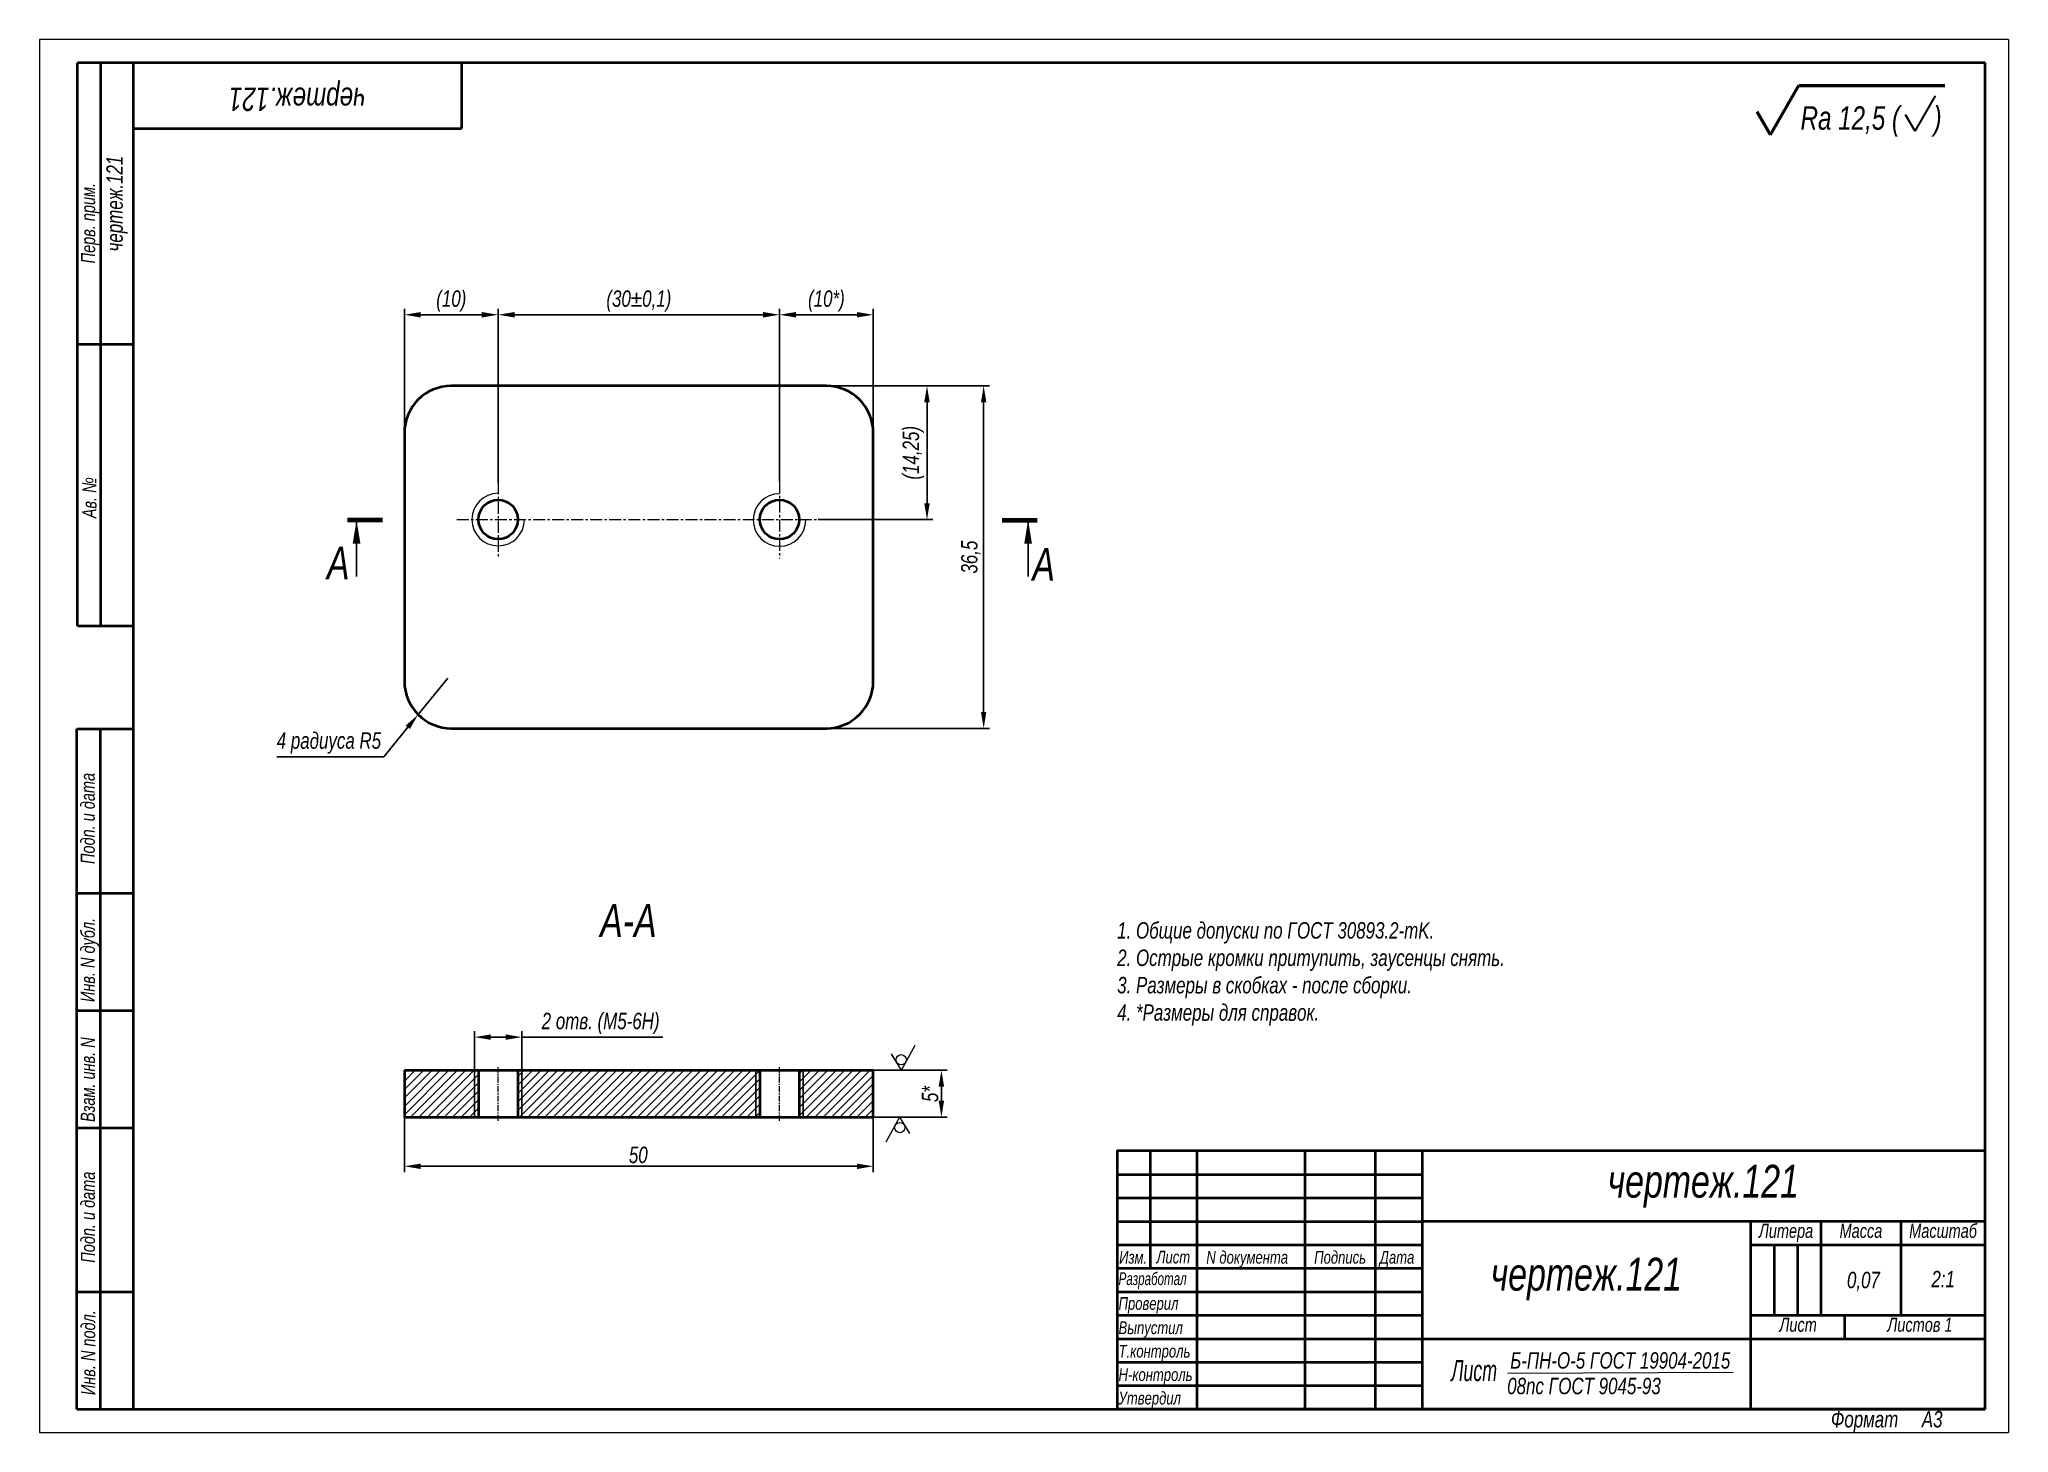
# Model space of a CAD drawing. Header units: millimetres. Extents: x 15551 to 15971, y -8927 to -8630.
import ezdxf

# ---------------------------------------------------------------- set-up
doc = ezdxf.new("R2010")
doc.units = ezdxf.units.MM
doc.linetypes.add('LT_08', pattern=[10.16, 6.35, -1.27, 1.27, -1.27])
for name, color, linetype, lineweight in [('Layer_01', 3, 'Continuous', 13), ('Layer_05', 7, 'Continuous', 40), ('Layer_08', 1, 'Continuous', 15), ('Layer_09', 6, 'Continuous', 15), ('Layer_15', 7, 'Continuous', 40), ('Layer_19', 7, 'Continuous', 50), ('Layer_20', 8, 'Continuous', 20)]:
    doc.layers.add(name, color=color, linetype=linetype, lineweight=lineweight)
doc.styles.add('Style_01', font='ARIALNI.TTF', dxfattribs={"width": 0.9, "height": 3.5})
doc.dimstyles.new('DimStyle_04', dxfattribs={"dimtxt": 3.5, "dimasz": 3.5, "dimexe": 1.25, "dimexo": 0, "dimtad": 1, "dimlfac": 0.5, "dimtxsty": 'Style_01', "dimcen": 2.5, "dimazin": 3, "dimtfac": 1, "dimtmove": 0, "dimatfit": 3})
doc.dimstyles.new('DimStyle_05', dxfattribs={"dimtxt": 3.5, "dimasz": 3.5, "dimexe": 1.25, "dimexo": 0, "dimtad": 1, "dimdec": 1, "dimtxsty": 'Style_01', "dimcen": 0, "dimazin": 3, "dimtfac": 1, "dimtdec": 1, "dimtmove": 0, "dimatfit": 3})
pattern_1 = [(45, (-12574.0916, 8137.0308), (-0.89802561, 0.89802561), [])]

# ---------------------------------------------------------------- blocks, each defined once
blk = doc.blocks.new('*D72')
at = {"layer": 'Defpoints', "color": 0, "ltscale": 0.5, "transparency": 16777216}
for p in [(15653.85, -8842.96), (15643.72, -8851.14), (15653.85, -8851.14)]:
    blk.add_point(p, dxfattribs=at)
at = {"layer": 'Layer_08', "color": 0, "lineweight": -2, "ltscale": 0.5, "transparency": 16777216}
for p, q in [((15643.72, -8851.14), (15643.72, -8841.71)), ((15647.22, -8842.96), (15650.35, -8842.96)), ((15653.85, -8851.14), (15653.85, -8841.71)), ((15653.85, -8842.96), (15683.92, -8842.96))]:
    blk.add_line(p, q, dxfattribs=at)
at = {"layer": 'Layer_08', "color": 0, "ltscale": 0.5, "transparency": 16777216}
for points in [[(15647.22, -8842.37), (15647.22, -8843.54), (15643.72, -8842.96)], [(15650.35, -8842.37), (15650.35, -8843.54), (15653.85, -8842.96)]]:
    blk.add_solid(points, dxfattribs=at)
at = {"layer": 'Layer_08', "color": 0, "ltscale": 0.5, "transparency": 16777216, "insert": (15670.64, -8840.04), "char_height": 3.5, "attachment_point": 5, "style": 'Style_01'}
blk.add_mtext('2 отв. (М5-6Н)', dxfattribs=at)
blk = doc.blocks.new('Block_18')
at = {"layer": 'Layer_05', "linetype": 'Continuous', "lineweight": 15}
for p, q in [((0, 297.18), (0, 0.18)), ((420, 297.18), (0, 297.18)), ((420, 297.18), (420, 0.18)), ((0, 0.18), (420, 0.18))]:
    blk.add_line(p, q, dxfattribs=at)
at = {"layer": 'Layer_05', "linetype": 'Continuous'}
for p, q in [((415, 292.18), (8.12, 292.18)), ((8.12, 172.18), (8.12, 292.18)), ((13.12, 172.18), (13.12, 292.18)), ((20, 292.18), (20, 5.18)), ((90, 292.18), (90, 278.18)), ((415, 5.18), (415, 292.18)), ((20, 278.18), (90, 278.18)), ((8.12, 232.18), (20, 232.18)), ((8.12, 172.18), (20, 172.18)), ((8, 5.18), (8, 150.18)), ((8, 150.18), (20, 150.18)), ((13, 5.18), (13, 150.18)), ((8, 115.18), (20, 115.18)), ((8, 90.18), (20, 90.18)), ((8, 65.18), (20, 65.18)), ((229.88, 55.22), (294.92, 55.22)), ((229.88, 50.21), (294.92, 50.21)), ((229.88, 45.21), (294.92, 45.21)), ((369.97, 40.21), (369.97, 25.2)), ((374.97, 40.21), (374.97, 25.2)), ((8, 30.18), (20, 30.18)), ((229.88, 30.2), (294.92, 30.2)), ((229.88, 25.2), (294.92, 25.2)), ((229.88, 20.19), (294.92, 20.19)), ((229.88, 15.19), (294.92, 15.19)), ((229.88, 10.19), (294.92, 10.19)), ((8, 5.18), (20, 5.18)), ((20, 5.18), (415, 5.18)), ((415, 5.18), (230, 5.18))]:
    blk.add_line(p, q, dxfattribs=at)
for points in [[(415, 60.22), (229.88, 60.22), (229.88, 5.18)], [(236.88, 60.22), (236.88, 35.2)], [(246.89, 60.22), (246.89, 5.18)], [(269.9, 60.22), (269.9, 5.18)], [(284.91, 60.22), (284.91, 5.18)], [(294.92, 60.22), (294.92, 5.18)], [(415, 45.21), (294.92, 45.21)], [(415, 45.21), (294.92, 45.21)], [(364.97, 45.21), (364.97, 5.18)], [(379.98, 45.21), (379.98, 25.2)], [(396.99, 45.21), (396.99, 25.2)], [(396.99, 45.21), (396.99, 25.2)], [(229.88, 40.21), (294.92, 40.21)], [(364.97, 40.21), (415, 40.21)], [(229.88, 35.2), (294.92, 35.2)], [(364.97, 25.2), (415, 25.2)], [(384.98, 25.2), (384.98, 20.19)], [(294.92, 20.19), (415, 20.19)]]:
    blk.add_lwpolyline(points, dxfattribs=at)
at = {"layer": 'Layer_05', "linetype": 'Continuous', "style": 'Style_01', "width": 0.9}
for s, p in [('Перв. прим.', (11.89, 249.43)), ('Ав. №', (12.16, 195.1)), ('Подп. и дата', (11.81, 121.4)), ('Инв. N дубл.', (11.82, 91.97)), ('Взам. инв. N', (11.83, 66.4)), ('Подп. и дата', (11.85, 36.4)), ('Инв. N подл.', (11.9, 8.18))]:
    blk.add_text(s, height=3, rotation=90, dxfattribs=at).set_placement(p)
at = {"layer": 'Layer_05', "linetype": 'Continuous', "style": 'Style_01'}
for s, height, width, p in [('Литера', 3, 0.9, (366.74, 41.69)), ('Масса', 3, 0.9, (383.95, 41.69)), ('Масштаб', 3, 0.9, (398.8, 41.69)), ('Изм.', 2.7, 0.9, (230.29, 36.2)), ('Лист', 2.7, 0.9, (238.27, 36.25)), ('N документа', 2.7, 0.9, (248.89, 36.2)), ('Подпись', 2.7, 0.9, (271.9, 36.2)), ('Дата', 2.7, 0.9, (285.88, 36.2)), ('Разработал', 2.7, 0.8, (230.17, 31.64)), ('Проверил', 2.7, 0.9, (230.17, 26.36)), ('Выпустил', 2.7, 0.9, (230.17, 21.19)), ('Лист ', 3, 0.9, (371.13, 21.68)), ('Листов 1', 3, 0.9, (394.15, 21.68)), ('Т.контроль', 2.7, 0.9, (230.17, 16.19)), ('Н-контроль', 2.7, 0.9, (230.17, 11.19)), ('Утвердил', 2.7, 0.9, (230.17, 6.18))]:
    blk.add_text(s, height=height, dxfattribs=dict(at, width=width)).set_placement(p)
at = {"layer": 'Layer_05', "linetype": 'Continuous', "insert": (382.1, 4.78), "char_height": 3.5, "width": 32.9515, "attachment_point": 1, "style": 'Style_01'}
blk.add_mtext('Формат     А3', dxfattribs=at)
blk = doc.blocks.new('*D71')
at = {"layer": 'Defpoints', "color": 0, "ltscale": 0.5, "transparency": 16777216}
for p in [(15628.79, -8860.01), (15728.79, -8860.01), (15728.79, -8870.49)]:
    blk.add_point(p, dxfattribs=at)
at = {"layer": 'Layer_08', "color": 0, "lineweight": -2, "ltscale": 0.5, "transparency": 16777216}
for p, q in [((15628.79, -8860.01), (15628.79, -8871.74)), ((15728.79, -8860.01), (15728.79, -8871.74)), ((15632.29, -8870.49), (15725.29, -8870.49))]:
    blk.add_line(p, q, dxfattribs=at)
at = {"layer": 'Layer_08', "color": 0, "ltscale": 0.5, "transparency": 16777216}
for points in [[(15632.29, -8869.91), (15632.29, -8871.08), (15628.79, -8870.49)], [(15725.29, -8869.91), (15725.29, -8871.08), (15728.79, -8870.49)]]:
    blk.add_solid(points, dxfattribs=at)
at = {"layer": 'Layer_08', "color": 0, "ltscale": 0.5, "transparency": 16777216, "insert": (15678.67, -8868.08), "char_height": 3.5, "attachment_point": 5, "style": 'Style_01'}
blk.add_mtext('50', dxfattribs=at)
blk = doc.blocks.new('*D73')
at = {"layer": 'Defpoints', "color": 0, "ltscale": 0.5, "transparency": 16777216}
for p in [(15728.79, -8850.01), (15728.79, -8860.01), (15743.32, -8860.01)]:
    blk.add_point(p, dxfattribs=at)
at = {"layer": 'Layer_08', "color": 0, "lineweight": -2, "ltscale": 0.5, "transparency": 16777216}
for p, q in [((15728.79, -8850.01), (15744.57, -8850.01)), ((15743.32, -8853.51), (15743.32, -8856.51)), ((15728.79, -8860.01), (15744.57, -8860.01))]:
    blk.add_line(p, q, dxfattribs=at)
at = {"layer": 'Layer_08', "color": 0, "ltscale": 0.5, "transparency": 16777216}
for points in [[(15742.73, -8853.51), (15743.9, -8853.51), (15743.32, -8850.01)], [(15742.73, -8856.51), (15743.9, -8856.51), (15743.32, -8860.01)]]:
    blk.add_solid(points, dxfattribs=at)
at = {"layer": 'Layer_08', "color": 0, "ltscale": 0.5, "transparency": 16777216, "insert": (15740.91, -8855.09), "char_height": 3.5, "attachment_point": 5, "rotation": 90, "style": 'Style_01'}
blk.add_mtext('5*', dxfattribs=at)
blk = doc.blocks.new('*D74')
at = {"layer": 'Defpoints', "color": 0, "ltscale": 0.5, "transparency": 16777216}
for p in [(15638.04, -8766.45), (15631.72, -8774.2)]:
    blk.add_point(p, dxfattribs=at)
at = {"layer": 'Layer_08', "color": 0, "lineweight": -2, "ltscale": 0.5, "transparency": 16777216}
for p, q in [((15638.04, -8766.45), (15631.72, -8774.2)), ((15624.39, -8783.18), (15629.5, -8776.91)), ((15601.61, -8783.18), (15624.39, -8783.18))]:
    blk.add_line(p, q, dxfattribs=at)
at = {"layer": 'Layer_08', "color": 0, "ltscale": 0.5, "transparency": 16777216}
blk.add_solid([(15629.05, -8776.54), (15629.95, -8777.28), (15631.72, -8774.2)], dxfattribs=at)
at = {"layer": 'Layer_08', "color": 0, "ltscale": 0.5, "transparency": 16777216, "insert": (15612.69, -8780.26), "char_height": 3.5, "attachment_point": 5, "style": 'Style_01'}
blk.add_mtext('4 радиуса R5', dxfattribs=at)
blk = doc.blocks.new('*D75')
at = {"layer": 'Defpoints', "color": 0, "ltscale": 0.5, "transparency": 16777216}
for p in [(15648.79, -8688.96), (15648.79, -8724.76), (15628.79, -8734.73)]:
    blk.add_point(p, dxfattribs=at)
at = {"layer": 'Layer_08', "color": 0, "lineweight": -2, "ltscale": 0.5, "transparency": 16777216}
for p, q in [((15628.79, -8734.73), (15628.79, -8687.71)), ((15632.29, -8688.96), (15645.29, -8688.96)), ((15648.79, -8724.76), (15648.79, -8687.71))]:
    blk.add_line(p, q, dxfattribs=at)
at = {"layer": 'Layer_08', "color": 0, "ltscale": 0.5, "transparency": 16777216}
for points in [[(15632.29, -8688.38), (15632.29, -8689.55), (15628.79, -8688.96)], [(15645.29, -8688.38), (15645.29, -8689.55), (15648.79, -8688.96)]]:
    blk.add_solid(points, dxfattribs=at)
at = {"layer": 'Layer_08', "color": 0, "ltscale": 0.5, "transparency": 16777216, "insert": (15638.79, -8686.04), "char_height": 3.5, "attachment_point": 5, "style": 'Style_01'}
blk.add_mtext('(10)', dxfattribs=at)
blk = doc.blocks.new('*D76')
at = {"layer": 'Defpoints', "color": 0, "ltscale": 0.5, "transparency": 16777216}
for p in [(15708.79, -8688.96), (15648.79, -8724.76), (15708.79, -8724.53)]:
    blk.add_point(p, dxfattribs=at)
at = {"layer": 'Layer_08', "color": 0, "lineweight": -2, "ltscale": 0.5, "transparency": 16777216}
for p, q in [((15648.79, -8724.76), (15648.79, -8687.71)), ((15652.29, -8688.96), (15705.29, -8688.96)), ((15708.79, -8724.53), (15708.79, -8687.71))]:
    blk.add_line(p, q, dxfattribs=at)
at = {"layer": 'Layer_08', "color": 0, "ltscale": 0.5, "transparency": 16777216}
for points in [[(15652.29, -8688.38), (15652.29, -8689.55), (15648.79, -8688.96)], [(15705.29, -8688.38), (15705.29, -8689.55), (15708.79, -8688.96)]]:
    blk.add_solid(points, dxfattribs=at)
at = {"layer": 'Layer_08', "color": 0, "ltscale": 0.5, "transparency": 16777216, "insert": (15678.79, -8686.04), "char_height": 3.5, "attachment_point": 5, "style": 'Style_01'}
blk.add_mtext('(30%%P0,1)', dxfattribs=at)
blk = doc.blocks.new('*D77')
at = {"layer": 'Defpoints', "color": 0, "ltscale": 0.5, "transparency": 16777216}
for p in [(15728.79, -8688.96), (15708.79, -8724.53), (15728.79, -8731.07)]:
    blk.add_point(p, dxfattribs=at)
at = {"layer": 'Layer_08', "color": 0, "lineweight": -2, "ltscale": 0.5, "transparency": 16777216}
for p, q in [((15708.79, -8724.53), (15708.79, -8687.71)), ((15712.29, -8688.96), (15725.29, -8688.96)), ((15728.79, -8731.07), (15728.79, -8687.71))]:
    blk.add_line(p, q, dxfattribs=at)
at = {"layer": 'Layer_08', "color": 0, "ltscale": 0.5, "transparency": 16777216}
for points in [[(15712.29, -8688.38), (15712.29, -8689.55), (15708.79, -8688.96)], [(15725.29, -8688.38), (15725.29, -8689.55), (15728.79, -8688.96)]]:
    blk.add_solid(points, dxfattribs=at)
at = {"layer": 'Layer_08', "color": 0, "ltscale": 0.5, "transparency": 16777216, "insert": (15718.79, -8686.04), "char_height": 3.5, "attachment_point": 5, "style": 'Style_01'}
blk.add_mtext('(10*)', dxfattribs=at)
blk = doc.blocks.new('*D78')
at = {"layer": 'Defpoints', "color": 0, "ltscale": 0.5, "transparency": 16777216}
for p in [(15713.39, -8704.13), (15717.06, -8732.63), (15740.25, -8732.63)]:
    blk.add_point(p, dxfattribs=at)
at = {"layer": 'Layer_08', "color": 0, "lineweight": -2, "ltscale": 0.5, "transparency": 16777216}
for p, q in [((15713.39, -8704.13), (15741.5, -8704.13)), ((15740.25, -8707.63), (15740.25, -8729.13)), ((15717.06, -8732.63), (15741.5, -8732.63))]:
    blk.add_line(p, q, dxfattribs=at)
at = {"layer": 'Layer_08', "color": 0, "ltscale": 0.5, "transparency": 16777216}
for points in [[(15739.66, -8707.63), (15740.83, -8707.63), (15740.25, -8704.13)], [(15739.66, -8729.13), (15740.83, -8729.13), (15740.25, -8732.63)]]:
    blk.add_solid(points, dxfattribs=at)
at = {"layer": 'Layer_08', "color": 0, "ltscale": 0.5, "transparency": 16777216, "insert": (15737.33, -8718.38), "char_height": 3.5, "attachment_point": 5, "rotation": 90, "style": 'Style_01'}
blk.add_mtext('(14,25)', dxfattribs=at)
blk = doc.blocks.new('*D79')
at = {"layer": 'Defpoints', "color": 0, "ltscale": 0.5, "transparency": 16777216}
for p in [(15713.39, -8704.13), (15711.21, -8777.13), (15752.33, -8777.13)]:
    blk.add_point(p, dxfattribs=at)
at = {"layer": 'Layer_08', "color": 0, "lineweight": -2, "ltscale": 0.5, "transparency": 16777216}
for p, q in [((15713.39, -8704.13), (15753.58, -8704.13)), ((15752.33, -8707.63), (15752.33, -8773.63)), ((15711.21, -8777.13), (15753.58, -8777.13))]:
    blk.add_line(p, q, dxfattribs=at)
at = {"layer": 'Layer_08', "color": 0, "ltscale": 0.5, "transparency": 16777216}
for points in [[(15751.75, -8707.63), (15752.91, -8707.63), (15752.33, -8704.13)], [(15751.75, -8773.63), (15752.91, -8773.63), (15752.33, -8777.13)]]:
    blk.add_solid(points, dxfattribs=at)
at = {"layer": 'Layer_08', "color": 0, "ltscale": 0.5, "transparency": 16777216, "insert": (15749.59, -8740.63), "char_height": 3.5, "attachment_point": 5, "rotation": 90, "style": 'Style_01'}
blk.add_mtext('36,5', dxfattribs=at)

msp = doc.modelspace()

# ---------------------------------------------------------------- hatches: boundary and pattern name
at = {"linetype": 'Continuous', "lineweight": 18}
h = msp.add_hatch(dxfattribs=at)
h.set_pattern_fill('ANSI31', scale=0.4, style=0)
h.set_pattern_definition(pattern_1)
h.paths.add_polyline_path([(15644.587, -8854.012), (15644.587, -8853.402), (15644.587, -8853.008), (15644.587, -8852.578), (15644.587, -8852.372), (15644.587, -8851.996), (15644.587, -8851.687), (15644.587, -8851.44), (15644.587, -8851.25), (15644.587, -8850.674), (15644.587, -8850.007), (15628.787, -8850.007), (15628.787, -8860.007), (15644.587, -8860.007), (15644.587, -8859.807), (15644.587, -8859.395), (15644.587, -8858.822), (15644.587, -8858.5), (15644.587, -8858.16), (15644.587, -8857.748), (15644.587, -8857.336), (15644.587, -8856.932), (15644.587, -8856.61), (15644.587, -8856.127), (15644.587, -8855.74), (15644.587, -8855.319), (15644.587, -8855.007), (15644.587, -8854.63), (15644.587, -8854.335)])
h = msp.add_hatch(dxfattribs=at)
h.set_pattern_fill('ANSI31', scale=0.4, style=0)
h.set_pattern_definition([(45, (-0.7805, -143.5073), (-0.89802561, 0.89802561), [])])
h.paths.add_polyline_path([(15704.587, -8850.657), (15704.587, -8850.397), (15704.587, -8850.007), (15652.987, -8850.007), (15652.987, -8850.485), (15652.987, -8850.839), (15652.987, -8851.161), (15652.987, -8851.604), (15652.987, -8852.212), (15652.987, -8852.731), (15652.987, -8853.361), (15652.987, -8853.594), (15652.987, -8854.094), (15652.987, -8854.419), (15652.987, -8854.752), (15652.987, -8855.421), (15652.987, -8855.754), (15652.987, -8856.125), (15652.987, -8856.579), (15652.987, -8857.055), (15652.987, -8857.481), (15652.987, -8857.796), (15652.987, -8858.018), (15652.987, -8858.417), (15652.987, -8858.898), (15652.987, -8859.389), (15652.987, -8859.667), (15652.987, -8860.007), (15704.587, -8860.007), (15704.587, -8859.744), (15704.587, -8859.413), (15704.587, -8858.998), (15704.587, -8858.692), (15704.587, -8858.253), (15704.587, -8857.82), (15704.587, -8857.199), (15704.587, -8856.706), (15704.587, -8856.285), (15704.587, -8855.883), (15704.587, -8855.359), (15704.587, -8855.007), (15704.587, -8854.688), (15704.587, -8854.134), (15704.587, -8853.82), (15704.587, -8853.547), (15704.587, -8853.159), (15704.587, -8852.765), (15704.587, -8852.34), (15704.587, -8851.983), (15704.587, -8851.601), (15704.587, -8851.202), (15704.587, -8850.869)])
h = msp.add_hatch(dxfattribs=at)
h.set_pattern_fill('ANSI31', scale=0.4, style=0)
h.set_pattern_definition(pattern_1)
h.paths.add_polyline_path([(15712.987, -8854.73), (15712.987, -8854.941), (15712.987, -8855.486), (15712.987, -8855.799), (15712.987, -8856.176), (15712.987, -8856.568), (15712.987, -8857.035), (15712.987, -8857.406), (15712.987, -8857.738), (15712.987, -8858.134), (15712.987, -8858.585), (15712.987, -8859.01), (15712.987, -8859.429), (15712.987, -8859.569), (15712.987, -8860.007), (15728.787, -8860.007), (15728.787, -8850.007), (15712.987, -8850.007), (15712.987, -8850.777), (15712.987, -8851.132), (15712.987, -8851.419), (15712.987, -8851.739), (15712.987, -8852.37), (15712.987, -8853.106), (15712.987, -8853.38), (15712.987, -8853.841), (15712.987, -8854.154)])

# ---------------------------------------------------------------- linework, layer by layer
at = {"layer": 'Layer_01', "lineweight": 13, "ltscale": 0.303109}
msp.add_line((15920.131, -8650.574), (15926.194, -8640.074), dxfattribs=at)
msp.add_line((15920.131, -8650.574), (15926.194, -8640.074), dxfattribs=at)
msp.add_line((15920.131, -8650.574), (15926.194, -8640.074), dxfattribs=at)
at = {"layer": 'Layer_01', "lineweight": 30}
for q in [(15955.318, -8642.321), (15955.318, -8642.321), (15955.318, -8642.321), (15955.318, -8642.321), (15948.967, -8646.321), (15948.967, -8646.321), (15948.967, -8646.321), (15948.967, -8646.321)]:
    msp.add_line((15950.988, -8649.821), q, dxfattribs=at)
at = {"layer": 'Layer_01', "lineweight": 13, "ltscale": 0.141451}
msp.add_line((15920.131, -8650.574), (15917.302, -8645.674), dxfattribs=at)
msp.add_line((15920.131, -8650.574), (15917.302, -8645.674), dxfattribs=at)
msp.add_line((15920.131, -8650.574), (15917.302, -8645.674), dxfattribs=at)
at = {"layer": 'Layer_01'}
msp.add_line((15864.137, -8914.576), (15912.196, -8914.391), dxfattribs=at)
at = {"layer": 'Layer_08', "linetype": 'LT_08', "ltscale": 0.4}
for p, q in [((15648.787, -8724.761), (15648.787, -8740.92)), ((15708.787, -8724.533), (15708.787, -8740.892)), ((15639.982, -8732.628), (15717.06, -8732.628))]:
    msp.add_line(p, q, dxfattribs=at)
at = {"layer": 'Layer_08', "linetype": 'LT_08', "ltscale": 0.2}
for p, q in [((15648.787, -8860.774), (15648.787, -8849.237)), ((15708.787, -8860.774), (15708.787, -8849.237))]:
    msp.add_line(p, q, dxfattribs=at)
at = {"layer": 'Layer_09', "ltscale": 0.5}
for centre in [(15648.787, -8732.628), (15708.787, -8732.712)]:
    msp.add_arc(centre, 5.6, 90, 0, dxfattribs=at)
at = {"layer": 'Layer_15', "linetype": 'Continuous'}
for p, q in [((15718.787, -8704.128), (15638.787, -8704.128)), ((15628.787, -8714.128), (15628.787, -8767.128)), ((15728.787, -8767.128), (15728.787, -8714.128)), ((15638.787, -8777.128), (15718.787, -8777.128)), ((15628.787, -8850.007), (15628.787, -8860.007)), ((15628.787, -8850.007), (15643.587, -8850.007)), ((15643.587, -8850.007), (15653.987, -8850.007)), ((15644.587, -8850.007), (15644.587, -8860.007)), ((15652.987, -8850.007), (15652.987, -8860.007)), ((15653.206, -8850.007), (15702.806, -8850.007)), ((15702.806, -8850.007), (15713.206, -8850.007)), ((15704.587, -8850.007), (15704.587, -8860.007)), ((15712.987, -8850.007), (15712.987, -8860.007)), ((15713.206, -8850.007), (15728.787, -8850.007)), ((15728.787, -8860.007), (15728.787, -8850.007)), ((15628.787, -8860.007), (15652.552, -8860.007)), ((15652.552, -8860.007), (15712.552, -8860.007)), ((15712.552, -8860.007), (15728.787, -8860.007))]:
    msp.add_line(p, q, dxfattribs=at)
at = {"layer": 'Layer_15', "linetype": 'Continuous', "lineweight": -3}
for p, q in [((15643.721, -8860.007), (15643.721, -8851.141)), ((15653.853, -8860.007), (15653.853, -8851.141)), ((15703.721, -8860.007), (15703.721, -8850.007)), ((15713.853, -8860.007), (15713.853, -8850.007))]:
    msp.add_line(p, q, dxfattribs=at)
at = {"layer": 'Layer_15', "linetype": 'Continuous'}
for centre in [(15648.787, -8732.628), (15708.787, -8732.628)]:
    msp.add_circle(centre, 4.2, dxfattribs=at)
for centre, start, end in [((15638.787, -8714.128), 90, 180), ((15718.787, -8714.128), 0, 90), ((15638.787, -8767.128), 180, 270), ((15718.787, -8767.128), 270, 0)]:
    msp.add_arc(centre, 10, start, end, dxfattribs=at)
at = {"layer": 'Layer_19', "lineweight": 50}
for p, q in [((15920.131, -8650.574), (15926.194, -8640.074)), ((15926.194, -8640.074), (15957.335, -8640.074)), ((15920.131, -8650.574), (15917.302, -8645.674))]:
    msp.add_line(p, q, dxfattribs=at)
at = {"layer": 'Layer_20', "color": 6, "lineweight": 70}
for p, q in [((15624.125, -8732.752), (15616.686, -8732.752)), ((15756.271, -8732.752), (15763.711, -8732.752))]:
    msp.add_line(p, q, dxfattribs=at)
at = {"layer": 'Layer_20', "color": 1, "lineweight": 13, "ltscale": 0.303109}
for p, q in [((15734.794, -8850.007), (15737.701, -8844.687)), ((15734.794, -8850.007), (15737.701, -8844.687)), ((15734.794, -8850.007), (15737.701, -8844.687)), ((15734.794, -8850.007), (15737.701, -8844.687)), ((15734.402, -8860.007), (15731.495, -8865.327)), ((15734.402, -8860.007), (15731.495, -8865.327)), ((15734.402, -8860.007), (15731.495, -8865.327)), ((15734.402, -8860.007), (15731.495, -8865.327))]:
    msp.add_line(p, q, dxfattribs=at)
at = {"layer": 'Layer_20', "color": 1, "lineweight": 13, "ltscale": 0.141451}
for p, q in [((15734.794, -8850.007), (15732.662, -8846.507)), ((15734.794, -8850.007), (15732.692, -8846.555)), ((15734.794, -8850.007), (15732.692, -8846.555)), ((15734.794, -8850.007), (15732.692, -8846.555)), ((15734.402, -8860.007), (15736.504, -8863.458)), ((15734.402, -8860.007), (15736.504, -8863.458)), ((15734.402, -8860.007), (15736.504, -8863.458)), ((15734.402, -8860.007), (15736.534, -8863.507))]:
    msp.add_line(p, q, dxfattribs=at)
at = {"layer": 'Layer_20', "color": 1, "lineweight": 13}
for centre in [(15734.75, -8847.778), (15734.75, -8847.778), (15734.75, -8847.778), (15734.75, -8847.778), (15734.445, -8862.236), (15734.445, -8862.236), (15734.445, -8862.236), (15734.445, -8862.236)]:
    msp.add_circle(centre, 1.098, dxfattribs=at)

# ---------------------------------------------------------------- block references
at = {"layer": 'Layer_05'}
msp.add_blockref('Block_18', (15550.936, -8927.443), dxfattribs=at)

# ---------------------------------------------------------------- texts
at = {"layer": 'Layer_01', "style": 'Style_01'}
for s, height, width, p in [('Rа 12,5 (     )', 5, 0.9, (15926.566, -8649.515)), ('0,07', 3.5, 0.9, (15936.457, -8896.477)), ('2:1', 3.5, 0.9, (15954.469, -8896.279)), ('Лист', 4.5, 0.735, (15852.074, -8916.286))]:
    msp.add_text(s, height=height, dxfattribs=dict(at, width=width)).set_placement(p)
at = {"layer": 'Layer_01', "color": 5, "style": 'Style_01', "width": 0.9}
for s, p in [('А', (15612.263, -8745.374)), ('А', (15762.717, -8745.67)), ('А-А', (15670.546, -8821.606))]:
    msp.add_text(s, height=7, dxfattribs=at).set_placement(p)
at = {"layer": 'Layer_01', "attachment_point": 5, "style": 'Style_01'}
for insert, char_height, width, rotation in [((15605.936, -8642.261), 5, 70, 180), ((15567.498, -8665.261), 3.5, 60, 90)]:
    msp.add_mtext('чертеж.121', dxfattribs=dict(at, insert=insert, char_height=char_height, width=width, rotation=rotation))
at = {"layer": 'Layer_01', "insert": (15780.813, -8840.512), "char_height": 3.5, "attachment_point": 7, "style": 'Style_01'}
msp.add_mtext_dynamic_manual_height_columns('1. Общие допуски по ГОСТ 30893.2-mK.\\P2. Острые кромки притупить, заусенцы снять.\\P3. Размеры в скобках - после сборки.\\P4. *Размеры для справок.', width=195.13822, gutter_width=17.5, heights=[-22.21], dxfattribs=at)
at = {"layer": 'Layer_01', "style": 'Style_01'}
for s, insert, char_height, width, attachment_point in [('чертеж.121', (15905.816, -8874.729), 7, 119.91898, 5), ('чертеж.121', (15880.88, -8894.544), 7, 70.04667, 5), ('Б-ПН-О-5 ГОСТ 19904-2015 ', (15864.649, -8910.124), 3.5, 80.46037, 1), ('08пс ГОСТ 9045-93', (15863.999, -8915.579), 3.5, 80.46037, 1)]:
    msp.add_mtext(s, dxfattribs=dict(at, insert=insert, char_height=char_height, width=width, attachment_point=attachment_point))

# ---------------------------------------------------------------- dimensions: what is measured, and where the dimension line sits
at = {"layer": 'Layer_08', "ltscale": 0.5}
for base, p1, p2, text, dimstyle, picture, middle in [((15648.787, -8688.964), (15628.787, -8734.733), (15648.787, -8724.761), '(<>)', 'DimStyle_04', '*D75', (15638.787, -8686.045)), ((15708.787, -8688.964), (15648.787, -8724.761), (15708.787, -8724.533), '(<>%%P0,1)', 'DimStyle_04', '*D76', (15678.787, -8686.045)), ((15728.787, -8688.964), (15708.787, -8724.533), (15728.787, -8731.071), '(<>*)', 'DimStyle_04', '*D77', (15718.787, -8686.045)), ((15653.853, -8842.957), (15643.721, -8851.141), (15653.853, -8851.141), '2 отв. (М5-6Н)', 'DimStyle_05', '*D72', (15670.637, -8840.038))]:
    dim = msp.add_linear_dim(base=base, p1=p1, p2=p2, text=text, dimstyle=dimstyle, dxfattribs=at)
    dim.commit()
    dim.dimension.update_dxf_attribs({"geometry": picture, "text_midpoint": middle})
dim = msp.add_linear_dim(base=(15752.329, -8777.128), p1=(15713.394, -8704.128), p2=(15711.207, -8777.128), angle=90, dimstyle='DimStyle_04', dxfattribs=at)
dim.commit()
dim.dimension.update_dxf_attribs({"geometry": '*D79', "text_midpoint": (15749.594, -8740.628)})
dim = msp.add_linear_dim(base=(15740.246, -8732.628), p1=(15713.394, -8704.128), p2=(15717.06, -8732.628), angle=90, text='(<>)', dimstyle='DimStyle_04', dxfattribs=at)
dim.commit()
dim.dimension.update_dxf_attribs({"geometry": '*D78', "text_midpoint": (15737.327, -8718.378)})
dim = msp.add_radius_dim(center=(15638.038, -8766.452), mpoint=(15631.715, -8774.199), text='4 радиуса <>', dimstyle='DimStyle_04', dxfattribs=at)
dim.commit()
dim.dimension.update_dxf_attribs({"geometry": '*D74', "text_midpoint": (15612.689, -8780.258)})
dim = msp.add_linear_dim(base=(15743.317, -8860.007), p1=(15728.787, -8850.007), p2=(15728.787, -8860.007), angle=90, text='<>*', dimstyle='DimStyle_04', dxfattribs=at)
dim.commit()
dim.dimension.update_dxf_attribs({"geometry": '*D73', "text_midpoint": (15743.317, -8855.09), "dimtype": 160})
dim = msp.add_linear_dim(base=(15728.787, -8870.492), p1=(15628.787, -8860.007), p2=(15728.787, -8860.007), dimstyle='DimStyle_04', dxfattribs=at)
dim.commit()
dim.dimension.update_dxf_attribs({"geometry": '*D71', "text_midpoint": (15678.67, -8870.492), "dimtype": 160})

# ---------------------------------------------------------------- leaders
at = {"layer": 'Layer_20'}
for points in [[(15618.586, -8732.752), (15618.586, -8744.752)], [(15761.811, -8732.752), (15761.811, -8744.752)]]:
    msp.add_leader(points, dimstyle='DimStyle_05', override={"dimasz": 5, "dimclrd": 6}, dxfattribs=at)

doc.saveas('drawing.dxf')
